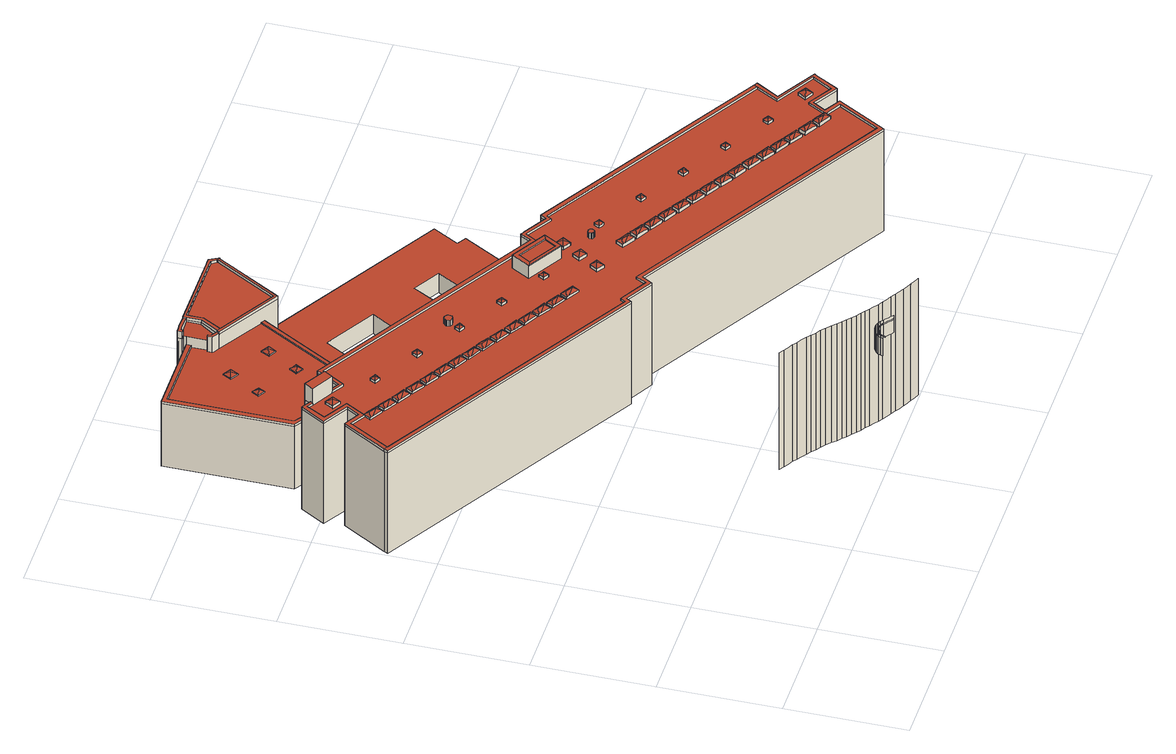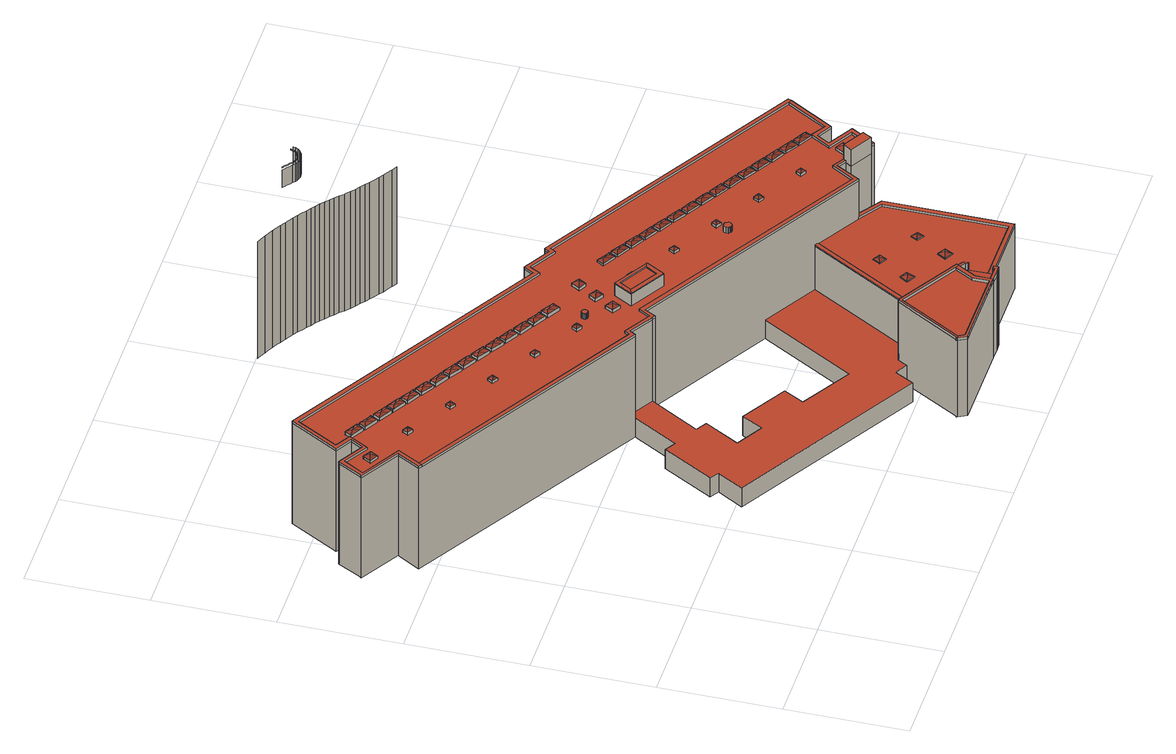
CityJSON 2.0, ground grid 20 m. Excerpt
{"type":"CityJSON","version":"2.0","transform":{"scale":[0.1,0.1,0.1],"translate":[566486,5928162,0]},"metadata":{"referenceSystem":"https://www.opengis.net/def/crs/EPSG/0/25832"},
"CityObjects":{
"building1":{"type":"Building","attributes":{"Grundfläche 2D":"8619.671251","Grundhöhe NN":"1.029"},"geometry":[{"type":"MultiSurface","lod":"3","boundaries":[[[0,1,2,3]],[[4,0,3,5]],[[6,7,8,9]],[[10,4,5,11]],[[7,12,13,8]],[[12,14,15,13]],[[16,10,11,17]],[[18,19,20,21]],[[15,14,22,23]],[[24,25,16,17]],[[23,22,26,27]],[[28,29,25,24]],[[27,26,30,31]],[[30,32,33,31]],[[34,35,29,28]],[[20,19,36,37,38,39]],[[33,32,40,41]],[[42,43,35,34]],[[40,44,45,41]],[[46,47,43,42]],[[45,44,48,49]],[[37,50,51,38]],[[48,52,53,49]],[[54,55,47,46]],[[53,52,56,57]],[[58,59,55,54]],[[60,61,59,58]],[[51,50,62,63,64,65]],[[66,67,68,69,70,71,57,56,72,73]],[[74,75,61,60]],[[63,76,77,64]],[[78,79,80,81,75,74,82,83,84,85]],[[76,86,87,77]],[[86,88,89,87]],[[88,90,91,89]],[[91,90,92,93,94,95]],[[93,96,97,94]],[[96,98,99,97]],[[98,100,101,99]],[[100,102,103,101]],[[102,104,105,103]],[[104,106,107,105]],[[106,108,109,107]],[[108,110,111,109]],[[111,110,112,113,114,115]],[[113,116,117,114]],[[117,116,118,119,120,121]],[[119,122,123,120]],[[123,122,124,125,126,127]],[[126,125,128,129,130,131]],[[130,129,132,133,134,135]]],"semantics":{"surfaces":[{"type":"WallSurface"}],"values":[0,0,0,0,0,0,0,0,0,0,0,0,0,0,0,0,0,0,0,0,0,0,0,0,0,0,0,0,0,0,0,0,0,0,0,0,0,0,0,0,0,0,0,0,0,0,0,0,0,0,0]}}]},
"building2":{"type":"Building","attributes":{"Grundfläche 2D":"3570.156087","Grundhöhe NN":"0.940"},"children":["building2-1","building2-2","building2-3","building2-4","building2-5","building2-6","building2-7","building2-8","building2-9","building2-10","building2-11","building2-12","building2-13","building2-14","building2-15","building2-16","building2-17","building2-18","building2-19","building2-20","building2-21","building2-22","building2-23","building2-24","building2-25","building2-26","building2-27","building2-28","building2-29","building2-30","building2-31","building2-32","building2-33","building2-34","building2-35","building2-36","building2-37","building2-38","building2-39","building2-40","building2-41","building2-42","building2-43","building2-44","building2-45","building2-46","building2-47","building2-48","building2-49","building2-50","building2-51","building2-52","building2-53","building2-54","building2-55","building2-56"],"geometry":[{"type":"MultiSurface","lod":"3","boundaries":[[[136,137,138,139,140,141,142,143,144]],[[145,146,147,148,149,138,137,150,151,152,153,154,155,156,144,143,142,157,158]],[[159,160,161,162]],[[163,164,165,166,167,168,169,170]],[[171,172,173,174,175,176,177,178,179,180,181,182,183,184,185,186,187,188,189,190,191,192,193,194,195,196],[197,198,199,200]],[[201,202,203,204,205,206,207,208,209,210,211,212,213,214,215,216,217,218,219,220,221,222,223,224,225,226,227,228,229]],[[230,231,232,233]],[[234,235,236,237,238,239,240,241,242,243,244,245,246,247,229,228,248,249,250]],[[251,252,213,212,253,254,255,256,257,258,259,260,261,262]],[[263,264,265]],[[266,267,268,269,270,271,272,273,274,275]],[[276,277,278,279,280,281,282,283,284,285,286]],[[287,288,289,290,291,292,293,294,295,296,297,298,299]],[[300,301,302,303]],[[304,305,306,307,308,309,310,311,312,313,314,315,316,317,318,319,320,321,322,323,324,325,326,327,328]],[[329,265,264,140,139]],[[264,330,331,142,141,140]],[[274,273,136,144]],[[273,272,137,136]],[[332,329,139,138]],[[272,271,270,151,150,137]],[[270,269,268,267,154,153,152,151]],[[267,266,155,154]],[[156,155,266,275]],[[144,156,275,274]],[[331,333,157,142]],[[333,334,158,157]],[[145,158,334,335,336,337,338,147,146]],[[338,339,340,341,149,148,147]],[[138,149,341,342,343,332]],[[277,276,159,162]],[[344,345,161,160]],[[166,165,286,285]],[[167,166,285,284]],[[168,167,284,283]],[[346,170,169,347]],[[346,348,163,170]],[[348,349,164,163]],[[350,351,215,214]],[[352,216,215,351]],[[352,353,217,216]],[[353,354,218,217]],[[354,355,219,218]],[[355,356,220,219]],[[356,357,221,220]],[[357,358,222,221]],[[358,359,223,222]],[[359,360,361,225,224,223]],[[361,362,226,225]],[[363,227,226,362]],[[363,364,228,227]],[[171,196,201,229]],[[196,195,202,201]],[[195,194,203,202]],[[194,193,204,203]],[[193,192,205,204]],[[192,191,206,205]],[[207,206,191,190]],[[208,207,190,189]],[[189,188,209,208]],[[188,187,210,209]],[[186,211,210,187]],[[186,185,212,211]],[[365,350,214,213]],[[366,197,200,367]],[[367,200,199,368]],[[199,198,369,368]],[[253,212,185,184]],[[183,254,253,184]],[[183,182,255,254]],[[182,181,256,255]],[[181,180,257,256]],[[180,179,258,257]],[[241,178,177,242]],[[177,176,243,242]],[[244,243,176,175]],[[175,174,245,244]],[[174,173,246,245]],[[173,172,247,246]],[[229,247,172,171]],[[364,370,371,248,228]],[[371,372,249,248]],[[372,373,374,234,250,249]],[[374,375,235,234]],[[375,376,236,235]],[[376,377,237,236]],[[377,378,379,239,238,237]],[[240,239,379,303]],[[302,380,260,259]],[[380,381,261,260]],[[381,382,262,261]],[[382,383,251,262]],[[383,384,252,251]],[[384,365,213,252]],[[306,305,385,386]],[[307,306,386,387]],[[308,307,387,388]],[[309,308,388,389]],[[310,309,389,390]],[[311,310,390,391]],[[312,311,391,392]],[[313,312,392,393]],[[314,313,393,394]],[[395,319,318,317,396,397]],[[320,319,395,398]],[[321,320,398,399]],[[322,321,399,400]],[[323,322,400,401]],[[324,323,401,402]],[[325,324,402,403]],[[326,325,403,404]],[[290,341,340,337,292,291]],[[405,342,341,290,289,280,279]],[[405,279,278,265]],[[278,265,278,406]],[[263,265,278,277,162,161,345,328,327,264]],[[407,408,409,333,331,330,264,327,326,404]],[[334,333,409,410]],[[336,335,334,410,411,412,413,292,337]],[[346,347,414,415]],[[348,346,415,416]],[[349,348,416,417]],[[344,304,328,345]],[[293,292,413,418]],[[294,293,418,419]],[[295,294,419,420]],[[297,296,295,420,421]],[[298,297,421,422]],[[299,298,422,414,347,169]],[[283,282,287,299,169,168]],[[288,287,282,281]],[[289,288,281,280]],[[380,302,423,424]],[[381,380,424,425]],[[383,382,426,427]],[[365,384,428,429]],[[350,365,429,430]],[[382,381,425,426]],[[384,383,427,428]],[[351,350,430,431]],[[352,351,431,432]],[[353,352,432,433]],[[354,353,433,434]],[[355,354,434,435]],[[356,355,435,436]],[[358,357,437,438]],[[439,361,360,359,440,441]],[[357,356,436,437]],[[359,358,438,440]],[[362,361,439,442]],[[363,362,442,443]],[[396,317,371,370,364,363,443,444]],[[371,317,316,372]],[[374,373,372,316,315,314]],[[374,314,394,445,375]],[[376,375,445,446]],[[305,304,344,160,159,276,286,165,377,376,446,385]],[[379,378,377,165,164,349,417,447]],[[303,379,447,448]],[[300,303,448,449]],[[301,300,449,450]],[[302,301,450,423]],[[404,403,402,401,400,399,398,395,397,396,444,443,442,439,441,440,438,437,436,435,434,433,432,431,430,429,428,427,426,425,424,423,450,449,448,447,417,416,415,414,422,421,420,419,418,413,412,411,410,409,408,407],[446,445,394,393,392,391,390,389,388,387,386,385]]],"semantics":{"surfaces":[{"type":"RoofSurface"},{"type":"WallSurface"},{"type":"GroundSurface"}],"values":[0,0,0,0,0,0,0,0,0,0,0,0,0,0,0,1,1,1,1,1,1,1,1,1,1,1,1,1,1,1,1,1,1,1,1,1,1,1,1,1,1,1,1,1,1,1,1,1,1,1,1,1,1,1,1,1,1,1,1,1,1,1,1,1,1,1,1,1,1,1,1,1,1,1,1,1,1,1,1,1,1,1,1,1,1,1,1,1,1,1,1,1,1,1,1,1,1,1,1,1,1,1,1,1,1,1,1,1,1,1,1,1,1,1,1,1,1,1,1,1,1,1,1,1,1,1,1,1,1,1,1,1,1,1,1,1,1,1,1,1,1,1,1,1,1,1,1,1,1,1,1,1,1,1,1,1,1,1,1,1,1,1,2]}}]},
"building2-1":{"type":"BuildingInstallation","parents":["building2"],"geometry":[{"type":"MultiSurface","lod":"3","boundaries":[[[451,452,453]],[[453,452,454]],[[455,452,451]],[[454,452,455]],[[456,457,451,453]],[[457,458,455,451]],[[458,459,454,455]],[[456,453,454,459]]],"semantics":{"surfaces":[{"type":"RoofSurface"},{"type":"WallSurface"}],"values":[0,0,0,0,1,1,1,1]}}]},
"building2-2":{"type":"BuildingInstallation","parents":["building2"],"geometry":[{"type":"MultiSurface","lod":"3","boundaries":[[[460,329,332,343,461,462,463,464]],[[343,342,289,280,289]],[[461,343,289,280,281,288]],[[462,461,288,281,282,287]],[[465,463,462,287,282]],[[466,464,463,465]],[[278,329,460,464,466,467]],[[265,329,278]],[[405,265,278,279]],[[280,289,342,405,279]]],"semantics":{"surfaces":[{"type":"RoofSurface"},{"type":"WallSurface"}],"values":[0,1,1,1,1,1,1,1,1,1]}}]},
"building2-3":{"type":"BuildingInstallation","parents":["building2"],"geometry":[{"type":"MultiSurface","lod":"3","boundaries":[[[468,469,470,471]],[[471,470,472]],[[473,470,469]],[[472,470,473]],[[474,475,476,469,468,471]],[[476,477,473,469]],[[477,478,472,473]],[[478,474,471,472]]],"semantics":{"surfaces":[{"type":"RoofSurface"},{"type":"WallSurface"}],"values":[0,0,0,0,1,1,1,1]}}]},
"building2-4":{"type":"BuildingInstallation","parents":["building2"],"geometry":[{"type":"MultiSurface","lod":"3","boundaries":[[[479,480,481]],[[479,482,480]],[[479,481,483]],[[479,483,482]],[[484,485,481,480]],[[485,486,483,481]],[[482,483,486,487]],[[480,482,487,484]]],"semantics":{"surfaces":[{"type":"RoofSurface"},{"type":"WallSurface"}],"values":[0,0,0,0,1,1,1,1]}}]},
"building2-5":{"type":"BuildingInstallation","parents":["building2"],"geometry":[{"type":"MultiSurface","lod":"3","boundaries":[[[488,489,490]],[[488,491,489]],[[488,490,492]],[[488,492,491]],[[490,489,493,494]],[[492,490,494,495]],[[491,492,495,496]],[[489,491,496,493]]],"semantics":{"surfaces":[{"type":"RoofSurface"},{"type":"WallSurface"}],"values":[0,0,0,0,1,1,1,1]}}]},
"building2-6":{"type":"BuildingInstallation","parents":["building2"],"geometry":[{"type":"MultiSurface","lod":"3","boundaries":[[[497,498,339,338,499,500,501,502,503,504]],[[293,499,338,337,292]],[[293,294,500,499]],[[294,295,501,500]],[[296,297,502,501,295]],[[297,298,503,502]],[[298,505,504,503]],[[497,504,505,506,507,291,340,339,498]],[[337,340,291,292]]],"semantics":{"surfaces":[{"type":"RoofSurface"},{"type":"WallSurface"}],"values":[0,1,1,1,1,1,1,1,1]}}]},
"building2-7":{"type":"BuildingInstallation","parents":["building2"],"geometry":[{"type":"MultiSurface","lod":"3","boundaries":[[[508,509,510]],[[510,509,511]],[[512,509,508]],[[512,513,514,509]],[[515,514,513]],[[511,509,514,515]],[[516,517,508,510]],[[508,517,518,513,512]],[[518,519,515,513]],[[515,519,516,510,511]]],"semantics":{"surfaces":[{"type":"RoofSurface"},{"type":"WallSurface"}],"values":[0,0,0,0,0,0,1,1,1,1]}}]},
"building2-8":{"type":"BuildingInstallation","parents":["building2"],"geometry":[{"type":"MultiSurface","lod":"3","boundaries":[[[520,521,522,523,524,525]],[[523,522,368,369]],[[524,523,369,198,197,366]],[[520,525,232,231]],[[521,520,231,230]]],"semantics":{"surfaces":[{"type":"RoofSurface"},{"type":"WallSurface"}],"values":[0,1,1,1,1]}}]},
"building2-9":{"type":"BuildingInstallation","parents":["building2"],"geometry":[{"type":"MultiSurface","lod":"3","boundaries":[[[526,527,528]],[[528,527,529]],[[530,527,526]],[[530,531,532,527]],[[533,532,531]],[[529,527,532,533]],[[534,535,526,528]],[[526,535,536,531,530]],[[536,537,533,531]],[[533,537,534,528,529]]],"semantics":{"surfaces":[{"type":"RoofSurface"},{"type":"WallSurface"}],"values":[0,0,0,0,0,0,1,1,1,1]}}]},
"building2-10":{"type":"BuildingInstallation","parents":["building2"],"geometry":[{"type":"MultiSurface","lod":"3","boundaries":[[[538,539,540]],[[540,539,541]],[[542,539,538]],[[542,543,544,539]],[[545,544,543]],[[541,539,544,545]],[[546,547,538,540]],[[538,547,548,543,542]],[[548,549,545,543]],[[545,549,546,540,541]]],"semantics":{"surfaces":[{"type":"RoofSurface"},{"type":"WallSurface"}],"values":[0,0,0,0,0,0,1,1,1,1]}}]},
"building2-11":{"type":"BuildingInstallation","parents":["building2"],"geometry":[{"type":"MultiSurface","lod":"3","boundaries":[[[550,551,552]],[[552,551,553]],[[554,551,550]],[[554,555,556,551]],[[557,556,555]],[[553,551,556,557]],[[558,559,550,552]],[[550,559,560,555,554]],[[560,561,557,555]],[[557,561,558,552,553]]],"semantics":{"surfaces":[{"type":"RoofSurface"},{"type":"WallSurface"}],"values":[0,0,0,0,0,0,1,1,1,1]}}]},
"building2-12":{"type":"BuildingInstallation","parents":["building2"],"geometry":[{"type":"MultiSurface","lod":"3","boundaries":[[[562,563,564,565,566]],[[563,562,258,179,178,241]],[[240,303,300,564,563,241]],[[300,301,565,564]],[[302,259,258,562,566,565,301]]],"semantics":{"surfaces":[{"type":"RoofSurface"},{"type":"WallSurface"}],"values":[0,1,1,1,1]}}]},
"building2-13":{"type":"BuildingInstallation","parents":["building2"],"geometry":[{"type":"MultiSurface","lod":"3","boundaries":[[[567,568,569]],[[569,568,570]],[[571,568,567]],[[571,572,573,568]],[[574,575,573,572]],[[570,568,573,575]],[[576,577,567,569]],[[567,577,578,572,571]],[[578,579,580,575,574,572]],[[575,580,576,569,570]]],"semantics":{"surfaces":[{"type":"RoofSurface"},{"type":"WallSurface"}],"values":[0,0,0,0,0,0,1,1,1,1]}}]},
"building2-14":{"type":"BuildingInstallation","parents":["building2"],"geometry":[{"type":"MultiSurface","lod":"3","boundaries":[[[581,582,583]],[[583,582,584]],[[585,582,581]],[[585,586,587,582]],[[588,587,586]],[[584,582,587,588]],[[589,590,581,583]],[[581,590,591,586,585]],[[591,592,588,586]],[[588,592,589,583,584]]],"semantics":{"surfaces":[{"type":"RoofSurface"},{"type":"WallSurface"}],"values":[0,0,0,0,0,0,1,1,1,1]}}]},
"building2-15":{"type":"BuildingInstallation","parents":["building2"],"geometry":[{"type":"MultiSurface","lod":"3","boundaries":[[[593,594,595,596,597,598,599,600,601,602,603,604,605,606,607,608,609,610]],[[598,597,611,612]],[[599,598,612,613]],[[600,599,613,614]],[[601,600,614,615]],[[602,601,615,616]],[[603,602,616,617]],[[604,603,617,618]],[[605,604,618,619]],[[606,605,619,620]],[[607,606,620,621]],[[608,607,621,622]],[[609,608,622,623]],[[610,609,623,624]],[[593,610,624,625]],[[594,593,625,626]],[[595,594,626,627]],[[596,595,627,628]],[[597,596,628,611]]],"semantics":{"surfaces":[{"type":"RoofSurface"},{"type":"WallSurface"}],"values":[0,1,1,1,1,1,1,1,1,1,1,1,1,1,1,1,1,1,1]}}]},
"building2-16":{"type":"BuildingInstallation","parents":["building2"],"geometry":[{"type":"MultiSurface","lod":"3","boundaries":[[[629,630,631]],[[632,631,630,633]],[[634,630,629]],[[633,630,634]],[[635,636,629,631]],[[636,637,634,629]],[[637,638,633,634]],[[638,639,635,631,632,633]]],"semantics":{"surfaces":[{"type":"RoofSurface"},{"type":"WallSurface"}],"values":[0,0,0,0,1,1,1,1]}}]},
"building2-17":{"type":"BuildingInstallation","parents":["building2"],"geometry":[{"type":"MultiSurface","lod":"3","boundaries":[[[640,641,642,643]],[[643,642,644]],[[645,642,641]],[[645,646,647,642]],[[648,647,646]],[[644,642,647,648]],[[649,650,651,641,640,643]],[[648,652,649,643,644]],[[641,651,653,646,645]],[[653,652,648,646]]],"semantics":{"surfaces":[{"type":"RoofSurface"},{"type":"WallSurface"}],"values":[0,0,0,0,0,0,1,1,1,1]}}]},
"building2-18":{"type":"BuildingInstallation","parents":["building2"],"geometry":[{"type":"MultiSurface","lod":"3","boundaries":[[[654,655,656]],[[657,656,655,658]],[[659,660,655,654]],[[661,658,655,660]],[[662,654,656,663]],[[662,664,665,660,659,654]],[[665,666,667,658,661,660]],[[663,656,657,658,667,668]]],"semantics":{"surfaces":[{"type":"RoofSurface"},{"type":"WallSurface"}],"values":[0,0,0,0,1,1,1,1]}}]},
"building2-19":{"type":"BuildingInstallation","parents":["building2"],"geometry":[{"type":"MultiSurface","lod":"3","boundaries":[[[669,670,671]],[[671,670,672]],[[673,670,669]],[[672,670,673]],[[674,675,669,671]],[[675,676,673,669]],[[676,677,672,673]],[[677,674,671,672]]],"semantics":{"surfaces":[{"type":"RoofSurface"},{"type":"WallSurface"}],"values":[0,0,0,0,1,1,1,1]}}]},
"building2-20":{"type":"BuildingInstallation","parents":["building2"],"geometry":[{"type":"MultiSurface","lod":"3","boundaries":[[[678,679,680]],[[680,679,681]],[[682,679,678]],[[683,681,679,682]],[[684,685,678,680]],[[685,686,682,678]],[[686,687,688,681,683,682]],[[688,684,680,681]]],"semantics":{"surfaces":[{"type":"RoofSurface"},{"type":"WallSurface"}],"values":[0,0,0,0,1,1,1,1]}}]},
"building2-21":{"type":"BuildingInstallation","parents":["building2"],"geometry":[{"type":"MultiSurface","lod":"3","boundaries":[[[689,690,691]],[[691,690,692]],[[693,694,690,689]],[[694,695,696,690]],[[697,696,695]],[[692,690,696,697]],[[698,689,691,699]],[[698,700,701,702,695,694,693,689]],[[702,703,697,695]],[[697,703,699,691,692]]],"semantics":{"surfaces":[{"type":"RoofSurface"},{"type":"WallSurface"}],"values":[0,0,0,0,0,0,1,1,1,1]}}]},
"building2-22":{"type":"BuildingInstallation","parents":["building2"],"geometry":[{"type":"MultiSurface","lod":"3","boundaries":[[[704,705,706]],[[706,705,707]],[[708,705,704]],[[708,709,710,705]],[[711,710,709]],[[707,705,710,711]],[[712,704,706,713]],[[704,712,714,709,708]],[[714,715,711,709]],[[711,715,713,706,707]]],"semantics":{"surfaces":[{"type":"RoofSurface"},{"type":"WallSurface"}],"values":[0,0,0,0,0,0,1,1,1,1]}}]},
"building2-23":{"type":"BuildingInstallation","parents":["building2"],"geometry":[{"type":"MultiSurface","lod":"3","boundaries":[[[716,717,718]],[[716,719,717]],[[716,718,720]],[[716,720,719]],[[721,722,718,717]],[[720,718,722,723]],[[723,724,719,720]],[[717,719,724,721]]],"semantics":{"surfaces":[{"type":"RoofSurface"},{"type":"WallSurface"}],"values":[0,0,0,0,1,1,1,1]}}]},
"building2-24":{"type":"BuildingInstallation","parents":["building2"],"geometry":[{"type":"MultiSurface","lod":"3","boundaries":[[[725,726,727]],[[727,726,728]],[[729,730,726,725]],[[731,728,726,730]],[[732,733,725,727]],[[733,734,735,730,729,725]],[[735,736,737,728,731,730]],[[737,732,727,728]]],"semantics":{"surfaces":[{"type":"RoofSurface"},{"type":"WallSurface"}],"values":[0,0,0,0,1,1,1,1]}}]},
"building2-25":{"type":"BuildingInstallation","parents":["building2"],"geometry":[{"type":"MultiSurface","lod":"3","boundaries":[[[738,739,740]],[[738,741,739]],[[738,740,742]],[[738,742,741]],[[743,744,740,739]],[[744,745,742,740]],[[741,742,745,746]],[[739,741,746,743]]],"semantics":{"surfaces":[{"type":"RoofSurface"},{"type":"WallSurface"}],"values":[0,0,0,0,1,1,1,1]}}]},
"building2-26":{"type":"BuildingInstallation","parents":["building2"],"geometry":[{"type":"MultiSurface","lod":"3","boundaries":[[[747,748,749]],[[749,748,750]],[[751,748,747]],[[751,752,753,748]],[[754,753,752]],[[750,748,753,754]],[[755,756,747,749]],[[747,756,757,752,751]],[[757,758,754,752]],[[754,758,755,749,750]]],"semantics":{"surfaces":[{"type":"RoofSurface"},{"type":"WallSurface"}],"values":[0,0,0,0,0,0,1,1,1,1]}}]},
"building2-27":{"type":"BuildingInstallation","parents":["building2"],"geometry":[{"type":"MultiSurface","lod":"3","boundaries":[[[759,760,761]],[[761,760,762]],[[763,760,759]],[[763,764,765,760]],[[766,765,764]],[[762,760,765,766]],[[767,768,759,761]],[[759,768,769,764,763]],[[769,770,766,764]],[[766,770,767,761,762]]],"semantics":{"surfaces":[{"type":"RoofSurface"},{"type":"WallSurface"}],"values":[0,0,0,0,0,0,1,1,1,1]}}]},
"building2-28":{"type":"BuildingInstallation","parents":["building2"],"geometry":[{"type":"MultiSurface","lod":"3","boundaries":[[[771,772,773,774]],[[774,773,775]],[[776,773,772]],[[776,777,778,773]],[[779,778,777]],[[775,773,778,779]],[[780,781,782,772,771,774]],[[772,782,783,777,776]],[[784,779,777,783]],[[779,784,780,774,775]]],"semantics":{"surfaces":[{"type":"RoofSurface"},{"type":"WallSurface"}],"values":[0,0,0,0,0,0,1,1,1,1]}}]},
"building2-29":{"type":"BuildingInstallation","parents":["building2"],"geometry":[{"type":"MultiSurface","lod":"3","boundaries":[[[785,786,787,788]],[[788,787,789]],[[790,787,786]],[[789,787,790]],[[791,792,793,786,785,788]],[[793,794,790,786]],[[789,790,794,795]],[[788,789,795,791]]],"semantics":{"surfaces":[{"type":"RoofSurface"},{"type":"WallSurface"}],"values":[0,0,0,0,1,1,1,1]}}]},
"building2-30":{"type":"BuildingInstallation","parents":["building2"],"geometry":[{"type":"MultiSurface","lod":"3","boundaries":[[[796,797,798]],[[798,797,799]],[[800,797,796]],[[800,801,802,797]],[[803,804,802,801]],[[799,797,802,804]],[[805,806,796,798]],[[796,806,807,801,800]],[[807,808,809,804,803,801]],[[804,809,805,798,799]]],"semantics":{"surfaces":[{"type":"RoofSurface"},{"type":"WallSurface"}],"values":[0,0,0,0,0,0,1,1,1,1]}}]},
"building2-31":{"type":"BuildingInstallation","parents":["building2"],"geometry":[{"type":"MultiSurface","lod":"3","boundaries":[[[810,811,812]],[[812,811,813]],[[814,811,810]],[[814,815,816,811]],[[817,816,815]],[[813,811,816,817]],[[818,819,810,812]],[[810,819,820,815,814]],[[821,817,815,820]],[[817,821,818,812,813]]],"semantics":{"surfaces":[{"type":"RoofSurface"},{"type":"WallSurface"}],"values":[0,0,0,0,0,0,1,1,1,1]}}]},
"building2-32":{"type":"BuildingInstallation","parents":["building2"],"geometry":[{"type":"MultiSurface","lod":"3","boundaries":[[[822,823,824]],[[824,823,825]],[[826,823,822]],[[826,827,828,823]],[[829,828,827]],[[825,823,828,829]],[[830,831,822,824]],[[829,832,830,824,825]],[[822,831,833,827,826]],[[833,832,829,827]]],"semantics":{"surfaces":[{"type":"RoofSurface"},{"type":"WallSurface"}],"values":[0,0,0,0,0,0,1,1,1,1]}}]},
"building2-33":{"type":"BuildingInstallation","parents":["building2"],"geometry":[{"type":"MultiSurface","lod":"3","boundaries":[[[834,835,836,837]],[[837,836,838]],[[839,836,835]],[[839,840,841,836]],[[842,841,840]],[[838,836,841,842]],[[843,835,834,837,844,845]],[[835,843,846,840,839]],[[846,847,842,840]],[[847,848,844,837,838,842]]],"semantics":{"surfaces":[{"type":"RoofSurface"},{"type":"WallSurface"}],"values":[0,0,0,0,0,0,1,1,1,1]}}]},
"building2-34":{"type":"BuildingInstallation","parents":["building2"],"geometry":[{"type":"MultiSurface","lod":"3","boundaries":[[[849,850,851,852]],[[852,851,853]],[[854,851,850]],[[854,855,856,851]],[[857,856,855]],[[853,851,856,857]],[[858,859,860,850,849,852]],[[850,860,861,855,854]],[[861,862,857,855]],[[857,862,858,852,853]]],"semantics":{"surfaces":[{"type":"RoofSurface"},{"type":"WallSurface"}],"values":[0,0,0,0,0,0,1,1,1,1]}}]},
"building2-35":{"type":"BuildingInstallation","parents":["building2"],"geometry":[{"type":"MultiSurface","lod":"3","boundaries":[[[863,864,865]],[[865,864,866]],[[867,864,863]],[[867,868,869,864]],[[870,869,868]],[[866,864,869,870]],[[871,872,863,865]],[[863,872,873,868,867]],[[873,874,870,868]],[[870,874,871,865,866]]],"semantics":{"surfaces":[{"type":"RoofSurface"},{"type":"WallSurface"}],"values":[0,0,0,0,0,0,1,1,1,1]}}]},
"building2-36":{"type":"BuildingInstallation","parents":["building2"],"geometry":[{"type":"MultiSurface","lod":"3","boundaries":[[[875,876,877]],[[877,876,878]],[[879,880,876,875]],[[878,876,880]],[[881,882,875,877]],[[882,883,884,880,879,875]],[[884,885,878,880]],[[885,881,877,878]]],"semantics":{"surfaces":[{"type":"RoofSurface"},{"type":"WallSurface"}],"values":[0,0,0,0,1,1,1,1]}}]},
"building2-37":{"type":"BuildingInstallation","parents":["building2"],"geometry":[{"type":"MultiSurface","lod":"3","boundaries":[[[886,887,888]],[[886,889,887]],[[886,888,890]],[[886,890,889]],[[888,887,891,892]],[[890,888,892,893]],[[889,890,893,894]],[[887,889,894,891]]],"semantics":{"surfaces":[{"type":"RoofSurface"},{"type":"WallSurface"}],"values":[0,0,0,0,1,1,1,1]}}]},
"building2-38":{"type":"BuildingInstallation","parents":["building2"],"geometry":[{"type":"MultiSurface","lod":"3","boundaries":[[[895,896,897]],[[897,896,898]],[[899,896,895]],[[899,900,901,896]],[[902,901,900]],[[898,896,901,902]],[[903,904,895,897]],[[895,904,905,900,899]],[[905,906,902,900]],[[902,906,903,897,898]]],"semantics":{"surfaces":[{"type":"RoofSurface"},{"type":"WallSurface"}],"values":[0,0,0,0,0,0,1,1,1,1]}}]},
"building2-39":{"type":"BuildingInstallation","parents":["building2"],"geometry":[{"type":"MultiSurface","lod":"3","boundaries":[[[907,908,909,910]],[[910,909,911]],[[912,909,908]],[[912,913,914,909]],[[915,914,913]],[[911,909,914,915]],[[916,917,918,908,907,910]],[[908,918,919,913,912]],[[919,920,915,913]],[[915,920,916,910,911]]],"semantics":{"surfaces":[{"type":"RoofSurface"},{"type":"WallSurface"}],"values":[0,0,0,0,0,0,1,1,1,1]}}]},
"building2-40":{"type":"BuildingInstallation","parents":["building2"],"geometry":[{"type":"MultiSurface","lod":"3","boundaries":[[[921,922,923]],[[924,923,922,925]],[[926,927,922,921]],[[928,925,922,927]],[[929,930,921,923]],[[930,931,932,927,926,921]],[[932,933,934,925,928,927]],[[934,935,929,923,924,925]]],"semantics":{"surfaces":[{"type":"RoofSurface"},{"type":"WallSurface"}],"values":[0,0,0,0,1,1,1,1]}}]},
"building2-41":{"type":"BuildingInstallation","parents":["building2"],"geometry":[{"type":"MultiSurface","lod":"3","boundaries":[[[936,937,938]],[[938,937,939]],[[940,937,936]],[[940,941,942,937]],[[943,944,942,941]],[[939,937,942,944]],[[945,946,936,938]],[[936,946,947,941,940]],[[947,948,949,944,943,941]],[[944,949,945,938,939]]],"semantics":{"surfaces":[{"type":"RoofSurface"},{"type":"WallSurface"}],"values":[0,0,0,0,0,0,1,1,1,1]}}]},
"building2-42":{"type":"BuildingInstallation","parents":["building2"],"geometry":[{"type":"MultiSurface","lod":"3","boundaries":[[[950,951,952]],[[952,951,953]],[[954,951,950]],[[953,951,954]],[[955,956,950,952]],[[956,957,954,950]],[[957,958,953,954]],[[958,955,952,953]]],"semantics":{"surfaces":[{"type":"RoofSurface"},{"type":"WallSurface"}],"values":[0,0,0,0,1,1,1,1]}}]},
"building2-43":{"type":"BuildingInstallation","parents":["building2"],"geometry":[{"type":"MultiSurface","lod":"3","boundaries":[[[959,960,961]],[[961,960,962]],[[963,960,959]],[[963,964,965,960]],[[966,965,964]],[[962,960,965,966]],[[967,968,959,961]],[[959,968,969,964,963]],[[969,970,966,964]],[[966,970,967,961,962]]],"semantics":{"surfaces":[{"type":"RoofSurface"},{"type":"WallSurface"}],"values":[0,0,0,0,0,0,1,1,1,1]}}]},
"building2-44":{"type":"BuildingInstallation","parents":["building2"],"geometry":[{"type":"MultiSurface","lod":"3","boundaries":[[[971,972,973]],[[973,972,974]],[[975,972,971]],[[975,976,977,972]],[[978,979,977,976]],[[974,972,977,979]],[[980,981,971,973]],[[971,981,982,976,975]],[[982,983,984,979,978,976]],[[979,984,980,973,974]]],"semantics":{"surfaces":[{"type":"RoofSurface"},{"type":"WallSurface"}],"values":[0,0,0,0,0,0,1,1,1,1]}}]},
"building2-45":{"type":"BuildingInstallation","parents":["building2"],"geometry":[{"type":"MultiSurface","lod":"3","boundaries":[[[985,986,987]],[[987,986,988]],[[989,986,985]],[[989,990,991,986]],[[992,991,990]],[[988,986,991,992]],[[993,994,985,987]],[[985,994,995,990,989]],[[995,996,992,990]],[[992,996,993,987,988]]],"semantics":{"surfaces":[{"type":"RoofSurface"},{"type":"WallSurface"}],"values":[0,0,0,0,0,0,1,1,1,1]}}]},
"building2-46":{"type":"BuildingInstallation","parents":["building2"],"geometry":[{"type":"MultiSurface","lod":"3","boundaries":[[[997,998,999,1000,1001,1002,1003,1004,1005,1006,1007,1008,1009,1010,1011,1012,1013,1014]],[[1000,999,1015,1016]],[[1001,1000,1016,1017]],[[1002,1001,1017,1018]],[[1003,1002,1018,1019]],[[1004,1003,1019,1020]],[[1005,1004,1020,1021]],[[1006,1005,1021,1022]],[[1007,1006,1022,1023]],[[1008,1007,1023,1024]],[[1009,1008,1024,1025]],[[1010,1009,1025,1026]],[[1011,1010,1026,1027]],[[1012,1011,1027,1028]],[[1013,1012,1028,1029]],[[1014,1013,1029,1030]],[[997,1014,1030,1031]],[[998,997,1031,1032]],[[999,998,1032,1015]]],"semantics":{"surfaces":[{"type":"RoofSurface"},{"type":"WallSurface"}],"values":[0,1,1,1,1,1,1,1,1,1,1,1,1,1,1,1,1,1,1]}}]},
"building2-47":{"type":"BuildingInstallation","parents":["building2"],"geometry":[{"type":"MultiSurface","lod":"3","boundaries":[[[1033,1034,1035]],[[1035,1034,1036]],[[1037,1034,1033]],[[1037,1038,1039,1034]],[[1040,1039,1038]],[[1036,1034,1039,1040]],[[1041,1042,1033,1035]],[[1033,1042,1043,1038,1037]],[[1043,1044,1040,1038]],[[1040,1044,1041,1035,1036]]],"semantics":{"surfaces":[{"type":"RoofSurface"},{"type":"WallSurface"}],"values":[0,0,0,0,0,0,1,1,1,1]}}]},
"building2-48":{"type":"BuildingInstallation","parents":["building2"],"geometry":[{"type":"MultiSurface","lod":"3","boundaries":[[[1045,1046,1047]],[[1048,1047,1046,1049]],[[1050,1046,1045]],[[1049,1046,1050]],[[1051,1052,1045,1047]],[[1052,1053,1050,1045]],[[1053,1054,1049,1050]],[[1054,1055,1051,1047,1048,1049]]],"semantics":{"surfaces":[{"type":"RoofSurface"},{"type":"WallSurface"}],"values":[0,0,0,0,1,1,1,1]}}]},
"building2-49":{"type":"BuildingInstallation","parents":["building2"],"geometry":[{"type":"MultiSurface","lod":"3","boundaries":[[[1056,1057,1058]],[[1058,1057,1059]],[[1060,1057,1056]],[[1060,1061,1062,1057]],[[1063,1062,1061]],[[1059,1057,1062,1063]],[[1064,1065,1056,1058]],[[1056,1065,1066,1061,1060]],[[1066,1067,1063,1061]],[[1063,1067,1064,1058,1059]]],"semantics":{"surfaces":[{"type":"RoofSurface"},{"type":"WallSurface"}],"values":[0,0,0,0,0,0,1,1,1,1]}}]},
"building2-50":{"type":"BuildingInstallation","parents":["building2"],"geometry":[{"type":"MultiSurface","lod":"3","boundaries":[[[521,1068,525,524,1069,522]],[[1068,521,230,233]],[[525,1068,233,232]],[[366,367,1069,524]],[[367,368,522,1069]]],"semantics":{"surfaces":[{"type":"RoofSurface"},{"type":"WallSurface"}],"values":[0,1,1,1,1]}}]},
"building2-51":{"type":"BuildingInstallation","parents":["building2"],"geometry":[{"type":"MultiSurface","lod":"3","boundaries":[[[1070,1071,1072]],[[1070,1073,1071]],[[1070,1072,1074]],[[1070,1074,1073]],[[1075,1076,1072,1071]],[[1074,1072,1076,1077]],[[1073,1074,1077,1078]],[[1078,1075,1071,1073]]],"semantics":{"surfaces":[{"type":"RoofSurface"},{"type":"WallSurface"}],"values":[0,0,0,0,1,1,1,1]}}]},
"building2-52":{"type":"BuildingInstallation","parents":["building2"],"geometry":[{"type":"MultiSurface","lod":"3","boundaries":[[[1079,1080,1081]],[[1081,1080,1082]],[[1083,1080,1079]],[[1082,1080,1083]],[[1084,1085,1079,1081]],[[1085,1086,1083,1079]],[[1086,1087,1082,1083]],[[1087,1084,1081,1082]]],"semantics":{"surfaces":[{"type":"RoofSurface"},{"type":"WallSurface"}],"values":[0,0,0,0,1,1,1,1]}}]},
"building2-53":{"type":"BuildingInstallation","parents":["building2"],"geometry":[{"type":"MultiSurface","lod":"3","boundaries":[[[1088,1089,1090]],[[1090,1089,1091]],[[1092,1089,1088]],[[1092,1093,1094,1089]],[[1095,1094,1093]],[[1091,1089,1094,1095]],[[1096,1097,1088,1090]],[[1088,1097,1098,1093,1092]],[[1098,1099,1095,1093]],[[1095,1099,1096,1090,1091]]],"semantics":{"surfaces":[{"type":"RoofSurface"},{"type":"WallSurface"}],"values":[0,0,0,0,0,0,1,1,1,1]}}]},
"building2-54":{"type":"BuildingInstallation","parents":["building2"],"geometry":[{"type":"MultiSurface","lod":"3","boundaries":[[[1100,1101,1102]],[[1102,1101,1103]],[[1104,1101,1100]],[[1104,1105,1106,1101]],[[1107,1108,1106,1105]],[[1103,1101,1106,1108]],[[1109,1110,1100,1102]],[[1100,1110,1111,1105,1104]],[[1111,1112,1113,1108,1107,1105]],[[1108,1113,1109,1102,1103]]],"semantics":{"surfaces":[{"type":"RoofSurface"},{"type":"WallSurface"}],"values":[0,0,0,0,0,0,1,1,1,1]}}]},
"building2-55":{"type":"BuildingInstallation","parents":["building2"],"geometry":[{"type":"MultiSurface","lod":"3","boundaries":[[[1114,1115,1116,1117]],[[1117,1116,1118]],[[1119,1116,1115]],[[1119,1120,1121,1116]],[[1122,1121,1120]],[[1118,1116,1121,1122]],[[1123,1124,1125,1117,1118,1122]],[[1125,1126,1127,1115,1114,1117]],[[1115,1127,1128,1120,1119]],[[1128,1123,1122,1120]]],"semantics":{"surfaces":[{"type":"RoofSurface"},{"type":"WallSurface"}],"values":[0,0,0,0,0,0,1,1,1,1]}}]},
"building2-56":{"type":"BuildingInstallation","parents":["building2"],"geometry":[{"type":"MultiSurface","lod":"3","boundaries":[[[1129,1130,1131,1132]],[[1132,1131,1133]],[[1134,1131,1130]],[[1134,1135,1136,1131]],[[1137,1136,1135]],[[1133,1131,1136,1137]],[[1138,1139,1140,1130,1129,1132]],[[1130,1140,1141,1135,1134]],[[1141,1142,1137,1135]],[[1137,1142,1138,1132,1133]]],"semantics":{"surfaces":[{"type":"RoofSurface"},{"type":"WallSurface"}],"values":[0,0,0,0,0,0,1,1,1,1]}}]}
},
"vertices":[
[395,9,238],[394,5,238],[394,5,272],[395,9,272],[397,13,238],[397,13,272],[400,3,270],[401,6,270],[401,6,272],[400,3,272],[400,16,238],[400,16,272],[402,9,270],[402,9,272],[404,12,270],[404,12,272],[403,19,238],[403,19,272],[359,159,238],[367,154,238],[367,154,10],[359,159,10],[407,14,270],[407,14,272],[407,21,272],[407,21,238],[410,15,270],[410,15,272],[411,22,272],[411,22,238],[413,17,270],[413,17,272],[415,17,270],[415,17,272],[414,23,272],[414,23,238],[375,149,238],[383,145,238],[383,145,10],[375,149,10],[418,18,270],[418,18,272],[418,24,272],[418,24,238],[421,18,270],[421,18,272],[422,24,272],[422,24,238],[424,17,270],[424,17,272],[390,140,238],[390,140,10],[427,16,270],[427,16,272],[426,23,272],[426,23,238],[429,15,270],[429,15,272],[430,21,272],[430,21,238],[433,20,272],[433,20,238],[398,135,238],[406,129,238],[406,129,10],[398,135,10],[441,5,270],[446,2,270],[446,2,272],[441,5,272],[437,8,272],[433,11,272],[433,11,270],[437,8,270],[437,16,272],[437,16,238],[413,124,238],[413,124,10],[453,4,238],[449,7,238],[445,10,238],[441,13,238],[441,13,272],[445,10,272],[449,7,272],[453,4,272],[420,118,238],[420,118,10],[428,113,238],[428,113,10],[435,107,238],[435,107,10],[442,101,238],[444,100,238],[444,100,10],[442,101,10],[450,93,238],[450,93,10],[457,87,238],[457,87,10],[463,82,238],[463,82,10],[470,76,238],[470,76,10],[477,70,238],[477,70,10],[484,65,238],[484,65,10],[491,60,238],[491,60,10],[498,55,238],[498,55,10],[505,50,238],[512,45,238],[512,45,10],[505,50,10],[520,40,238],[520,40,10],[527,35,238],[535,31,238],[535,31,10],[527,35,10],[543,26,238],[543,26,10],[550,22,238],[558,18,238],[558,18,10],[550,22,10],[566,14,238],[574,10,238],[574,10,10],[566,14,10],[582,6,238],[590,3,238],[590,3,10],[582,6,10],
[378,963,164],[280,1021,164],[274,1024,164],[272,1020,164],[379,957,164],[444,1067,164],[445,1067,164],[441,1069,164],[440,1068,164],[429,1083,164],[425,1083,164],[292,1083,164],[292,1078,164],[292,1054,164],[297,1051,164],[298,1052,164],[298,1053,164],[298,1078,164],[298,1079,164],[434,1078,164],[439,1070,164],[445,1068,164],[437,1083,164],[241,792,133],[247,789,133],[354,971,133],[348,975,133],[119,860,135],[163,830,135],[166,836,135],[128,862,135],[128,1063,135],[264,1062,135],[264,1070,135],[120,1070,135],[1009,372,205],[622,599,205],[617,590,205],[571,617,205],[559,597,205],[168,827,205],[145,789,205],[125,801,205],[88,822,205],[78,828,205],[60,796,205],[101,772,205],[81,738,205],[56,753,205],[15,684,205],[453,428,205],[458,437,205],[505,410,205],[515,428,205],[961,169,205],[1001,239,205],[975,254,205],[994,287,205],[1035,262,205],[1055,296,205],[988,335,205],[473,586,205],[491,617,205],[551,582,205],[533,551,205],[988,335,209],[1055,296,209],[1035,262,209],[994,287,209],[975,254,209],[1001,239,209],[961,169,209],[515,428,209],[505,410,209],[458,437,209],[453,428,209],[15,684,209],[9,687,209],[6,681,209],[455,419,209],[460,428,209],[507,401,209],[517,418,209],[962,159,209],[1010,242,209],[982,258,209],[995,279,209],[1038,254,209],[1060,293,209],[1063,296,209],[995,336,209],[1018,375,209],[1013,378,209],[1009,372,209],[542,579,228],[494,607,228],[482,587,228],[530,559,228],[574,622,209],[569,625,209],[559,607,209],[166,836,209],[163,830,209],[143,796,209],[128,805,209],[125,801,209],[145,789,209],[168,827,209],[559,597,209],[571,617,209],[617,590,209],[622,599,209],[621,608,209],[615,598,209],[575,622,209],[80,747,209],[54,762,209],[56,753,209],[81,738,209],[101,772,209],[60,796,209],[78,828,209],[88,822,209],[91,826,209],[75,836,209],[50,794,209],[93,769,209],[354,971,159],[379,957,159],[272,1020,159],[434,1078,159],[298,1079,159],[298,1078,159],[298,1053,159],[298,1052,159],[297,1051,159],[280,1021,159],[378,963,159],[440,1068,159],[439,1070,159],[241,792,131],[348,975,131],[272,1020,131],[274,1024,131],[274,1025,131],[264,1031,131],[264,1036,131],[264,1062,131],[128,1063,131],[128,862,131],[166,836,131],[264,1036,150],[264,1031,150],[274,1025,152],[292,1054,156],[292,1078,156],[292,1083,156],[271,1084,152],[266,1083,151],[259,1083,149],[259,1078,149],[259,1075,149],[264,1075,150],[264,1070,150],[134,816,205],[97,837,205],[91,826,205],[128,805,205],[247,789,46],[338,736,46],[431,894,46],[516,844,46],[497,810,46],[574,765,46],[594,800,46],[639,774,46],[605,716,46],[623,705,46],[574,622,46],[575,622,46],[615,598,46],[621,608,46],[664,681,46],[665,683,46],[683,672,46],[732,757,46],[717,766,46],[742,809,46],[427,993,46],[409,961,46],[388,973,46],[379,957,46],[354,971,46],[272,1020,161],[444,1067,159],[445,1067,159],[274,1024,161],[445,1068,159],[437,1083,159],[429,1083,159],[425,1083,159],[292,1083,159],[292,1083,162],[292,1078,162],[292,1078,159],[292,1054,159],[274,1025,159],[274,1025,161],[247,789,131],[354,971,131],[120,1070,131],[264,1070,131],[119,860,131],[163,830,131],[6,681,205],[455,419,205],[460,428,205],[507,401,205],[517,418,205],[962,159,205],[1010,242,205],[982,258,205],[995,279,205],[1038,254,205],[1060,293,205],[1063,296,205],[995,336,205],[1018,375,205],[1013,378,205],[9,687,205],[473,586,228],[533,551,228],[551,582,228],[491,617,228],[624,606,205],[621,608,205],[615,598,205],[575,622,205],[574,622,205],[569,625,205],[559,607,205],[166,836,205],[163,830,205],[143,796,205],[75,836,205],[50,794,205],[93,769,205],[80,747,205],[54,762,205],[338,736,9],[431,894,9],[516,844,9],[497,810,9],[574,765,9],[594,800,9],[639,774,9],[605,716,9],[623,705,9],[574,622,9],[665,683,9],[621,608,9],[664,681,9],[683,672,9],[732,757,9],[717,766,9],[742,809,9],[427,993,9],[409,961,9],[388,973,9],[274,1024,159],[272,1020,9],[444,1067,9],[445,1067,9],[445,1068,9],[437,1083,9],[429,1083,9],[425,1083,9],[292,1083,9],[264,1070,9],[120,1070,9],[119,860,9],[163,830,9],[271,1084,9],[266,1083,9],[259,1083,9],[259,1075,9],[264,1075,9],[91,826,9],[75,836,9],[50,794,9],[93,769,9],[80,747,9],[54,762,9],[9,687,9],[6,681,9],[455,419,9],[460,428,9],[507,401,9],[517,418,9],[962,159,9],[1010,242,9],[982,258,9],[995,279,9],[1063,296,9],[1038,254,9],[1060,293,9],[995,336,9],[1018,375,9],[624,606,9],[569,625,9],[559,607,9],[143,796,9],[128,805,9],[134,816,9],[97,837,9],
[182,943,133],[185,934,137],[193,936,133],[187,925,133],[176,932,133],[193,936,131],[182,943,131],[176,932,131],[187,925,131],
[262,1026,161],[264,1031,161],[264,1036,161],[260,1036,161],[260,1028,161],[260,1036,131],[260,1028,131],[262,1026,131],
[257,899,133],[251,903,133],[254,893,137],[263,896,133],[256,884,133],[244,891,133],[263,896,131],[257,899,131],[251,903,131],[244,891,131],[256,884,131],
[215,986,137],[226,989,133],[212,997,133],[218,975,133],[204,983,133],[226,989,131],[212,997,131],[204,983,131],[218,975,131],
[284,946,137],[295,948,133],[281,956,133],[287,935,133],[274,942,133],[295,948,131],[281,956,131],[274,942,131],[287,935,131],
[266,1078,162],[268,1078,162],[271,1084,162],[266,1083,162],[259,1083,162],[259,1075,162],[264,1075,162],[264,1078,162],[264,1078,150],[266,1078,151],[268,1078,151],
[819,347,211],[810,345,214],[812,336,211],[795,346,211],[801,357,211],[796,360,211],[798,351,214],[790,348,211],[812,336,205],[819,347,205],[796,360,205],[790,348,205],
[494,607,230],[542,579,230],[551,582,230],[491,617,230],[473,586,230],[482,587,230],
[338,591,209],[330,589,213],[332,579,209],[315,589,209],[321,601,209],[316,604,209],[318,595,213],[310,592,209],[332,579,205],[338,591,205],[316,604,205],[310,592,205],
[715,407,211],[706,405,214],[709,396,211],[691,406,211],[698,417,211],[693,420,211],[695,412,214],[686,408,211],[709,396,205],[715,407,205],[693,420,205],[686,408,205],
[689,422,211],[680,420,214],[683,411,211],[665,421,211],[672,432,211],[667,435,211],[669,427,214],[661,423,211],[683,411,205],[689,422,205],[667,435,205],[661,423,205],
[88,822,237],[125,801,237],[134,816,237],[97,837,237],[91,826,237],
[235,651,209],[226,650,213],[228,640,209],[211,650,209],[218,661,209],[212,664,209],[215,656,213],[209,659,209],[206,653,209],[228,640,205],[235,651,205],[212,664,205],[209,659,205],[206,653,205],
[106,726,209],[97,724,213],[99,715,209],[82,725,209],[89,736,209],[83,739,209],[86,731,213],[77,728,209],[99,715,205],[106,726,205],[83,739,205],[77,728,205],
[341,679,216],[339,680,216],[338,681,216],[336,682,216],[333,682,216],[330,680,216],[329,679,216],[328,677,216],[328,675,216],[329,673,216],[330,670,216],[333,669,216],[335,669,216],[337,669,216],[338,670,216],[340,671,216],[341,674,216],[341,677,216],[333,682,205],[330,680,205],[329,679,205],[328,677,205],[328,675,205],[329,673,205],[330,670,205],[333,669,205],[335,669,205],[337,669,205],[338,670,205],[340,671,205],[341,674,205],[341,677,205],[341,679,205],[339,680,205],[338,681,205],[336,682,205],
[256,703,210],[248,701,213],[251,694,210],[246,696,210],[241,699,210],[247,708,210],[251,694,205],[256,703,205],[247,708,205],[241,699,205],[246,696,205],
[609,462,211],[612,467,211],[603,465,214],[605,455,211],[588,465,211],[595,477,211],[590,480,211],[592,471,214],[583,468,211],[605,455,205],[609,462,205],[612,467,205],[583,468,205],[590,480,205],
[179,748,210],[171,746,213],[173,739,210],[169,742,210],[164,744,210],[174,751,210],[169,753,210],[167,749,210],[179,748,205],[173,739,205],[174,751,205],[169,753,205],[167,749,205],[164,744,205],[169,742,205],
[866,383,210],[859,381,213],[861,374,210],[852,379,210],[857,388,210],[861,374,205],[866,383,205],[857,388,205],[852,379,205],
[944,337,210],[936,335,213],[939,328,210],[930,333,210],[935,342,210],[932,338,210],[939,328,205],[944,337,205],[935,342,205],[932,338,205],[930,333,205],
[922,287,211],[913,285,214],[915,275,211],[898,285,211],[916,290,211],[904,297,211],[899,299,211],[901,291,214],[893,288,211],[922,287,205],[915,275,205],[916,290,205],[904,297,205],[899,299,205],[893,288,205],
[741,392,211],[732,390,214],[735,380,211],[717,390,211],[724,402,211],[719,405,211],[721,396,214],[713,393,211],[741,392,205],[735,380,205],[719,405,205],[713,393,205],
[545,525,216],[548,515,211],[556,527,211],[534,523,211],[542,536,211],[548,515,205],[556,527,205],[542,536,205],[534,523,205],
[489,567,210],[482,565,213],[484,558,210],[475,563,210],[484,569,210],[480,572,210],[478,567,210],[484,558,205],[489,567,205],[484,569,205],[480,572,205],[478,567,205],[475,563,205],
[99,793,214],[102,782,210],[110,796,210],[88,790,210],[96,804,210],[102,782,205],[110,796,205],[96,804,205],[88,790,205],
[183,681,209],[175,679,213],[176,670,209],[160,680,209],[166,691,209],[161,694,209],[163,686,213],[154,683,209],[176,670,205],[183,681,205],[161,694,205],[154,683,205],
[286,621,209],[278,619,213],[280,610,209],[263,619,209],[269,631,209],[264,634,209],[266,625,213],[258,622,209],[280,610,205],[286,621,205],[264,634,205],[258,622,205],
[790,357,211],[793,362,211],[784,360,214],[786,350,211],[769,360,211],[776,372,211],[771,375,211],[772,366,214],[764,363,211],[786,350,205],[790,357,205],[793,362,205],[771,375,205],[764,363,205],
[519,496,211],[515,490,211],[525,493,216],[523,503,211],[536,496,211],[528,482,211],[523,503,205],[519,496,205],[515,490,205],[528,482,205],[536,496,205],
[157,697,209],[149,695,213],[150,685,209],[134,695,209],[140,706,209],[135,709,209],[137,701,213],[132,704,209],[128,698,209],[150,685,205],[157,697,205],[135,709,205],[132,704,205],[128,698,205],
[974,256,211],[965,254,214],[968,245,211],[950,255,211],[957,266,211],[952,269,211],[954,261,214],[945,257,211],[968,245,205],[974,256,205],[952,269,205],[945,257,205],
[845,332,211],[836,330,214],[839,320,211],[821,330,211],[828,342,211],[823,345,211],[825,336,214],[817,333,211],[839,320,205],[845,332,205],[817,333,205],[823,345,205],
[129,706,209],[131,711,209],[123,710,213],[125,700,209],[108,710,209],[115,721,209],[109,724,209],[111,716,213],[103,713,209],[131,711,205],[125,700,205],[129,706,205],[109,724,205],[103,713,205],[108,710,205],
[310,601,209],[312,606,209],[304,604,213],[306,595,209],[289,604,209],[296,616,209],[290,619,209],[292,610,213],[284,607,209],[306,595,205],[310,601,205],[312,606,205],[290,619,205],[284,607,205],
[871,317,211],[862,315,214],[864,305,211],[847,315,211],[853,327,211],[849,329,211],[850,321,214],[842,318,211],[864,305,205],[871,317,205],[849,329,205],[842,318,205],
[411,612,210],[403,610,213],[406,603,210],[397,608,210],[406,615,210],[402,617,210],[406,603,205],[411,612,205],[406,615,205],[402,617,205],[397,608,205],
[564,557,215],[567,546,211],[575,560,211],[553,554,211],[561,568,211],[567,546,205],[575,560,205],[561,568,205],[553,554,205],
[896,301,211],[887,300,214],[890,290,211],[872,300,211],[879,311,211],[874,314,211],[876,306,214],[867,303,211],[890,290,205],[896,301,205],[874,314,205],[867,303,205],
[946,266,211],[949,271,211],[940,269,214],[942,260,211],[925,270,211],[931,281,211],[926,284,211],[928,276,214],[920,272,211],[942,260,205],[946,266,205],[949,271,205],[926,284,205],[920,272,205],
[633,519,210],[626,517,213],[628,510,210],[623,512,210],[619,515,210],[628,522,210],[624,524,210],[621,520,210],[628,510,205],[633,519,205],[628,522,205],[624,524,205],[621,520,205],[619,515,205],[623,512,205],
[365,576,209],[356,574,213],[358,564,209],[341,574,209],[348,585,209],[342,588,209],[345,580,213],[339,583,209],[336,577,209],[358,564,205],[365,576,205],[342,588,205],[339,583,205],[336,577,205],
[789,428,210],[781,427,213],[783,419,210],[774,424,210],[779,434,210],[783,419,205],[789,428,205],[779,434,205],[774,424,205],
[767,377,211],[758,375,214],[761,365,211],[743,375,211],[750,387,211],[745,390,211],[747,381,214],[739,378,211],[761,365,205],[767,377,205],[745,390,205],[739,378,205],
[416,546,209],[407,544,213],[409,534,209],[392,544,209],[399,555,209],[393,558,209],[396,550,213],[390,553,209],[387,547,209],[409,534,205],[416,546,205],[393,558,205],[390,553,205],[387,547,205],
[468,515,209],[459,513,213],[461,504,209],[444,514,209],[451,525,209],[446,528,209],[448,520,213],[439,517,209],[461,504,205],[468,515,205],[446,528,205],[439,517,205],
[597,526,216],[596,526,216],[594,526,216],[592,524,216],[591,523,216],[591,521,216],[591,520,216],[591,518,216],[593,517,216],[595,516,216],[597,516,216],[598,516,216],[599,517,216],[600,518,216],[601,521,216],[601,523,216],[600,524,216],[599,525,216],[594,526,205],[592,524,205],[591,523,205],[591,521,205],[591,520,205],[591,518,205],[593,517,205],[595,516,205],[597,516,205],[598,516,205],[599,517,205],[600,518,205],[601,521,205],[601,523,205],[600,524,205],[599,525,205],[597,526,205],[596,526,205],
[663,438,211],[654,436,214],[657,426,211],[639,436,211],[646,447,211],[641,450,211],[643,442,214],[635,439,211],[657,426,205],[663,438,205],[641,450,205],[635,439,205],
[334,657,210],[326,655,213],[328,648,210],[324,651,210],[319,653,210],[324,662,210],[328,648,205],[334,657,205],[324,662,205],[319,653,205],[324,651,205],
[390,560,209],[382,559,213],[384,549,209],[367,559,209],[373,570,209],[368,573,209],[370,565,213],[361,562,209],[384,549,205],[390,560,205],[368,573,205],[361,562,205],
[530,559,230],[533,551,230],
[1015,297,215],[1011,308,210],[1003,295,210],[1025,300,210],[1017,287,210],[1011,308,205],[1003,295,205],[1017,287,205],[1025,300,205],
[711,474,210],[703,472,213],[706,465,210],[697,470,210],[702,479,210],[706,465,205],[711,474,205],[702,479,205],[697,470,205],
[441,531,209],[433,529,213],[435,519,209],[418,529,209],[424,540,209],[419,543,209],[421,535,213],[413,532,209],[435,519,205],[441,531,205],[419,543,205],[413,532,205],
[209,666,209],[200,665,213],[202,655,209],[185,665,209],[192,676,209],[187,679,209],[189,671,213],[184,674,209],[180,668,209],[202,655,205],[209,666,205],[187,679,205],[184,674,205],[180,668,205],
[258,631,209],[261,636,209],[252,634,213],[254,625,209],[237,634,209],[244,646,209],[238,649,209],[241,640,213],[232,637,209],[232,637,205],[237,634,205],[254,625,205],[258,631,205],[261,636,205],[238,649,205],
[635,447,211],[638,452,211],[629,450,214],[631,441,211],[614,451,211],[620,462,211],[616,465,211],[617,457,214],[609,453,211],[631,441,205],[635,447,205],[638,452,205],[616,465,205],[609,453,205]
]}
